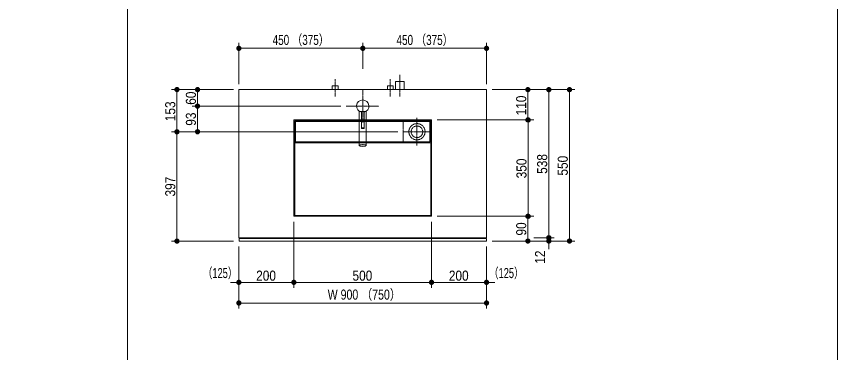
# Model space of a CAD drawing. Units: millimetres, scale not verified. Extents: x -6062 to 6062, y -3045 to 3045.
# Drawn here: x -771 to 2212, y -775 to 446 of the extents above; entities that cross this region are included whole.
import ezdxf
from ezdxf.enums import TextEntityAlignment as Align

# ---------------------------------------------------------------- set-up
doc = ezdxf.new("R2010")
doc.units = ezdxf.units.MM
doc.header["$LTSCALE"] = 20
doc.linetypes.add('CHAIN1', pattern=[8, 5, -1, 1, -1])
doc.linetypes.add('DASHED1', pattern=[1.8, 1.2, -0.6])
for name, color, linetype, lineweight in [('0-0_1図面枠', 7, 'Continuous', 9), ('0-1_5ボウル・キャビネット', 7, 'Continuous', 9), ('0-2_2寸法-1', 7, 'Continuous', 9), ('0-3_0', 7, 'Continuous', 9), ('0-4_2寸法-2', 7, 'Continuous', 9), ('0-5_4給排水', 7, 'Continuous', 9)]:
    doc.layers.add(name, color=color, linetype=linetype, lineweight=lineweight)
doc.styles.add('ＭＳ Ｐゴシック', font='')
doc.styles.get('ＭＳ Ｐゴシック').set_extended_font_data('MS PGothic')

# ---------------------------------------------------------------- blocks, each defined once
blk = doc.blocks.new('グループ-2')
at = {"layer": '0-0_1図面枠'}
blk.add_lwpolyline([(-80000, 55400), (80000, 55400), (80000, -55400), (-80000, -55400)], close=True, dxfattribs=at)
blk = doc.blocks.new('図面枠')
at = {"layer": '0-0_1図面枠'}
blk.add_blockref('グループ-2', (0, 0), dxfattribs=at)
blk = doc.blocks.new('グループ-4')
at = {"layer": '0-0_1図面枠'}
blk.add_line((28400, 41000), (28400, -48600), dxfattribs=at)
blk = doc.blocks.new('_Dot')
at = {"layer": '0-3_0'}
for p, q in [((-10, 0), (-20, 0)), ((9.78, 2), (-9.78, 2)), ((7.99, 6), (-7.99, 6)), ((9.16, -3.98), (-9.16, -3.98)), ((6, -7.98), (-6, -7.98))]:
    blk.add_line(p, q, dxfattribs=at)
for points in [[(10, 0), (9.92, 1.25), (9.69, 2.49), (9.3, 3.68), (8.76, 4.82), (8.09, 5.88), (7.29, 6.85), (6.37, 7.71), (5.36, 8.44), (4.26, 9.05), (3.09, 9.51), (1.87, 9.82), (0.63, 9.98), (-0.63, 9.98), (-1.87, 9.82), (-3.09, 9.51), (-4.26, 9.05), (-5.36, 8.44), (-6.37, 7.71), (-7.29, 6.85), (-8.09, 5.88), (-8.76, 4.82), (-9.3, 3.68), (-9.69, 2.49), (-9.92, 1.25), (-10, 0), (0, 0)], [(-10, 0), (-9.92, -1.25), (-9.69, -2.49), (-9.3, -3.68), (-8.76, -4.82), (-8.09, -5.88), (-7.29, -6.85), (-6.37, -7.71), (-5.36, -8.44), (-4.26, -9.05), (-3.09, -9.51), (-1.87, -9.82), (-0.63, -9.98), (0.63, -9.98), (1.87, -9.82), (3.09, -9.51), (4.26, -9.05), (5.36, -8.44), (6.37, -7.71), (7.29, -6.85), (8.09, -5.88), (8.76, -4.82), (9.3, -3.68), (9.69, -2.49), (9.92, -1.25), (10, 0), (0, 0)]]:
    blk.add_lwpolyline(points, close=True, dxfattribs=at)
blk = doc.blocks.new('グループ-32')
at = {"layer": '0-1_5ボウル・キャビネット', "linetype": 'DASHED1'}
blk.add_line((48440, 1280), (48440, -200), dxfattribs=at)
at = {"layer": '0-1_5ボウル・キャビネット', "linetype": 'CHAIN1'}
for p, q in [((49440, 1540), (49440, -460)), ((50440, 540), (48440, 540))]:
    blk.add_line(p, q, dxfattribs=at)
at = {"layer": '0-1_5ボウル・キャビネット'}
blk.add_line((40560, -260), (50440, -260), dxfattribs=at)
for points in [[(40500, 1400), (50500, 1400), (50500, -5600), (40500, -5600)], [(40560, 1340), (50440, 1340), (50440, -5540), (40560, -5540)], [(40620, 1280), (50380, 1280), (50380, -200), (40620, -200)]]:
    blk.add_lwpolyline(points, close=True, dxfattribs=at)
at = {"layer": '0-1_5ボウル・キャビネット', "linetype": 'DASHED1'}
for radius in [590, 420]:
    blk.add_circle((49440, 540), radius, dxfattribs=at)
blk = doc.blocks.new('グループ-33')
at = {"layer": '0-5_4給排水', "linetype": 'CHAIN1'}
for p, q in [((45500, 3600), (45500, 1200)), ((44300, 2400), (46700, 2400))]:
    blk.add_line(p, q, dxfattribs=at)
at = {"layer": '0-5_4給排水'}
blk.add_line((45724.5, 2010), (45275.5, 2010), dxfattribs=at)
for points in [[(45250, 885.1), (45250, 937), (45250, 988.8), (45250, 1040.7), (45250, 1092.5), (45250, 1144.4), (45250, 1196.2), (45250, 1248.1), (45250, 1299.9), (45250, 1351.8), (45250, 1403.6), (45250, 1455.5), (45250, 1507.3), (45250, 1559.2), (45250, 1611), (45250, 1662.9), (45250, 1714.7), (45250, 1766.6), (45250, 1818.4), (45250, 1870.3), (45250, 1922.1), (45250, 1974), (45250, 2025.8)], [(45400, 1611.2), (45400, 1632), (45400, 1652.8), (45400, 1673.5), (45400, 1694.3), (45400, 1715.1), (45400, 1735.9), (45400, 1756.7), (45400, 1777.5), (45400, 1798.3), (45400, 1819), (45400, 1839.8), (45400, 1860.6), (45400, 1881.4), (45400, 1902.2), (45400, 1923), (45400, 1943.8), (45400, 1964.5), (45400, 1985.3), (45400, 2006.1), (45416.9, 2010), (45437.7, 2010), (45458.5, 2010), (45479.3, 2010), (45500, 2010), (45520.8, 2010), (45541.6, 2010), (45562.4, 2010), (45583.2, 2010), (45600, 2006), (45600, 1985.2), (45600, 1964.5), (45600, 1943.7), (45600, 1922.9), (45600, 1902.1), (45600, 1881.3), (45600, 1860.5), (45600, 1839.7), (45600, 1819), (45600, 1798.2)], [(45600, 1798.2), (45600, 1777.4), (45600, 1756.6), (45600, 1735.8), (45600, 1715), (45600, 1694.2), (45600, 1673.5), (45600, 1652.7), (45600, 1631.9), (45600, 1611.1), (45600, 1590.3), (45600, 1569.5), (45600, 1548.7), (45600, 1528), (45600, 1507.2), (45600, 1486.4), (45600, 1465.6), (45600, 1444.8), (45600, 1424), (45600, 1403.2), (45600, 1382.5), (45600, 1361.7), (45600, 1340.9), (45600, 1320.1), (45600, 1299.3), (45600, 1278.5), (45600, 1257.7), (45600, 1237), (45600, 1216.2), (45600, 1195.4), (45600, 1174.6), (45600, 1153.8), (45600, 1133), (45600, 1112.2), (45600, 1091.5), (45600, 1070.7), (45600, 1049.9), (45600, 1029.1), (45600, 1008.3), (45600, 987.5)], [(45750, 2025.8), (45750, 1974), (45750, 1922.1), (45750, 1870.3), (45750, 1818.4), (45750, 1766.6), (45750, 1714.7), (45750, 1662.9), (45750, 1611), (45750, 1559.2), (45750, 1507.3), (45750, 1455.5), (45750, 1403.6), (45750, 1351.8), (45750, 1299.9), (45750, 1248.1), (45750, 1196.2), (45750, 1144.4), (45750, 1092.5), (45750, 1040.7), (45750, 988.8), (45750, 937), (45750, 885.1), (45750, 833.3), (45750, 781.4), (45750, 729.6), (45750, 677.7), (45750, 625.9), (45750, 574), (45750, 522.2), (45750, 470.3), (45750, 418.5), (45750, 366.6), (45750, 314.8), (45750, 262.9), (45750, 211.1), (45750, 159.2), (45750, 107.4), (45750, 55.5), (45750, 3.7)], [(45400, 800.5), (45400, 821.3), (45400, 842.1), (45400, 862.9), (45400, 883.7), (45400, 904.5), (45400, 925.2), (45400, 946), (45400, 966.8), (45400, 987.6), (45400, 1008.4), (45400, 1029.2), (45400, 1050), (45400, 1070.8), (45400, 1091.5), (45400, 1112.3), (45400, 1133.1), (45400, 1153.9), (45400, 1174.7), (45400, 1195.5), (45400, 1216.3), (45400, 1237), (45400, 1257.8), (45400, 1278.6), (45400, 1299.4), (45400, 1320.2), (45400, 1341), (45400, 1361.8), (45400, 1382.5), (45400, 1403.3), (45400, 1424.1), (45400, 1444.9), (45400, 1465.7), (45400, 1486.5), (45400, 1507.3), (45400, 1528), (45400, 1548.8), (45400, 1569.6), (45400, 1590.4), (45400, 1611.2)], [(45750, 3.7), (45750, -48.2), (45750, -100), (45750, -151.9), (45750, -203.7), (45750, -255.6), (45750, -307.4), (45750, -359.3), (45750, -411.1), (45750, -463), (45676.5, -508.5), (45500, -527.3), (45323.5, -508.5), (45250, -463), (45250, -411.1), (45250, -359.3), (45250, -307.4), (45250, -255.6), (45250, -203.7), (45250, -151.9), (45250, -100), (45250, -48.2), (45250, 3.7), (45250, 55.5), (45250, 107.4), (45250, 159.2), (45250, 211.1), (45250, 262.9), (45250, 314.8), (45250, 366.6), (45250, 418.5), (45250, 470.3), (45250, 522.2), (45250, 574), (45250, 625.9), (45250, 677.7), (45250, 729.6), (45250, 781.4), (45250, 833.3), (45250, 885.1)], [(45600, 987.5), (45600, 966.7), (45600, 946), (45600, 925.2), (45600, 904.4), (45600, 883.6), (45600, 862.8), (45600, 842), (45600, 821.2), (45600, 800.5), (45570.6, 782.2), (45499.9, 774.7), (45429.2, 782.2), (45400, 800.5), (45400, 800.5), (45400.1, 801.6), (45400.3, 802.6), (45400.7, 803.6), (45401.2, 804.6), (45401.9, 805.6), (45402.7, 806.6), (45403.7, 807.6), (45404.8, 808.5), (45406.1, 809.5), (45407.5, 810.4), (45409.1, 811.3), (45410.9, 812.3), (45412.7, 813.2), (45414.8, 814.1), (45416.9, 814.9), (45419.1, 815.8), (45421.5, 816.6), (45424, 817.4), (45426.6, 818.1), (45429.2, 818.8), (45432, 819.5), (45435, 820.2), (45438, 820.9), (45441.1, 821.5), (45444.4, 822)], [(45444.4, 822), (45447.7, 822.6), (45451.2, 823.1), (45454.7, 823.6), (45458.2, 824.1), (45461.8, 824.5), (45465.5, 824.8), (45469.1, 825.2), (45472.9, 825.5), (45476.6, 825.7), (45480.4, 825.9), (45484.2, 826.1), (45488.1, 826.2), (45492, 826.3), (45496, 826.4), (45500, 826.4), (45504, 826.4), (45508, 826.3), (45511.9, 826.2), (45515.8, 826.1), (45519.6, 825.9), (45523.4, 825.7), (45527.1, 825.5), (45530.9, 825.2), (45534.5, 824.8), (45538.2, 824.5), (45541.8, 824.1), (45545.3, 823.6), (45548.8, 823.1), (45552.3, 822.6), (45555.6, 822), (45558.9, 821.5), (45562, 820.9), (45565, 820.2), (45568, 819.5), (45570.8, 818.8), (45573.4, 818.1), (45576, 817.4), (45578.5, 816.6), (45580.9, 815.8)], [(45580.9, 815.8), (45583.1, 814.9), (45585.2, 814.1), (45587.3, 813.2), (45589.1, 812.3), (45590.9, 811.3), (45592.5, 810.4), (45593.9, 809.5), (45595.2, 808.5), (45596.3, 807.6), (45597.3, 806.6), (45598.1, 805.6), (45598.8, 804.6), (45599.3, 803.6), (45599.7, 802.6), (45599.9, 801.6), (45600, 800.5), (45600, 800.5)], [(45250, -462.6), (45250.2, -460), (45250.8, -457.5), (45251.7, -454.9), (45253, -452.4), (45254.7, -450), (45256.8, -447.5), (45259.2, -445.1), (45262.1, -442.7), (45265.3, -440.3), (45268.8, -437.9), (45272.8, -435.6), (45277.1, -433.3), (45281.8, -431), (45286.9, -428.8), (45292.3, -426.6), (45297.9, -424.5), (45303.8, -422.5), (45309.9, -420.5), (45316.4, -418.7), (45323.1, -416.8), (45330.1, -415.1), (45337.4, -413.4), (45344.9, -411.8), (45352.8, -410.3), (45360.9, -408.9), (45369.3, -407.5), (45377.9, -406.2), (45386.7, -404.9), (45395.6, -403.8), (45404.6, -402.8), (45413.7, -401.9), (45422.8, -401), (45432.1, -400.3), (45441.5, -399.7), (45451, -399.1), (45460.6, -398.7), (45470.3, -398.4), (45480.1, -398.1), (45490, -398)], [(45490, -398), (45500, -397.9), (45510, -398), (45519.9, -398.1), (45529.7, -398.4), (45539.4, -398.7), (45549, -399.1), (45558.5, -399.7), (45567.9, -400.3), (45577.2, -401), (45586.3, -401.9), (45595.4, -402.8), (45604.4, -403.8), (45613.3, -404.9), (45622.1, -406.2), (45630.7, -407.5), (45639.1, -408.9), (45647.2, -410.3), (45655.1, -411.8), (45662.6, -413.4), (45669.9, -415.1), (45676.9, -416.8), (45683.6, -418.7), (45690.1, -420.5), (45696.2, -422.5), (45702.1, -424.5), (45707.7, -426.6), (45713.1, -428.8), (45718.2, -431), (45722.9, -433.3), (45727.2, -435.6), (45731.2, -437.9), (45734.7, -440.3), (45737.9, -442.7), (45740.8, -445.1), (45743.2, -447.5), (45745.3, -450), (45747, -452.4), (45748.3, -454.9), (45749.2, -457.5)], [(45749.2, -457.5), (45749.8, -460), (45750, -462.6), (45750, -462.6)]]:
    blk.add_lwpolyline(points, dxfattribs=at)
blk.add_arc((45500, 2400), 450, 282.83959, 257.16469, dxfattribs=at)
blk = doc.blocks.new('グループ-41')
at = {"layer": '0-5_4給排水', "linetype": 'CHAIN1'}
blk.add_line((48200, 3100), (48200, 4700), dxfattribs=at)
at = {"layer": '0-5_4給排水'}
blk.add_lwpolyline([(47880, 3600), (47880, 4200), (48520, 4200), (48520, 3600)], dxfattribs=at)
blk = doc.blocks.new('止水栓_平面_W100')
at = {"layer": '0-5_4給排水', "linetype": 'CHAIN1'}
for p, q in [((-2000, -500), (-2000, 780)), ((2000, -500), (2000, 780))]:
    blk.add_line(p, q, dxfattribs=at)
at = {"layer": '0-5_4給排水'}
for points in [[(-2210, 0), (-2210, 280), (-1790, 280), (-1790, 0)], [(1790, 0), (1790, 280), (2210, 280), (2210, 0)]]:
    blk.add_lwpolyline(points, dxfattribs=at)

msp = doc.modelspace()

# ---------------------------------------------------------------- linework, layer by layer
at = {"layer": '0-1_5ボウル・キャビネット'}
for points in [[(37.5, 180), (937.5, 180), (937.5, -358), (37.5, -358)], [(38.5, -361), (936.5, -361), (936.5, -370), (38.5, -370)]]:
    msp.add_lwpolyline(points, close=True, dxfattribs=at)
at = {"layer": '0-2_2寸法-1'}
for p, q in [((37.5, 200), (37.5, 350)), ((472.49, 330), (52.51, 330)), ((487.5, 255), (487.5, 350)), ((487.5, 255), (487.5, 350)), ((502.51, 330), (922.49, 330)), ((937.5, 200), (937.5, 350)), ((-132.5, 180), (-207.5, 180)), ((17.5, 180), (-132.5, 180)), ((957.5, 180), (1107.5, 180)), ((1108.5, 180), (1183.5, 180)), ((1183.5, 180), (1258.5, 180)), ((-187.5, 42.01), (-187.5, 164.99)), ((-112.5, 135.01), (-112.5, 164.99)), ((1087.5, 85.01), (1087.5, 164.99)), ((1163.5, -342.99), (1163.5, 164.99)), ((1238.5, -354.99), (1238.5, 164.99)), ((407.5, 120), (-132.5, 120)), ((407.5, 120), (-132.5, 120)), ((-112.5, 104.99), (-112.5, 42.01)), ((757.5, 70), (1108.5, 70)), ((957.5, 70), (1107.5, 70)), ((1088.5, 54.99), (1088.5, -264.99)), ((-132.5, 27), (-207.5, 27)), ((-132.5, 27), (-207.5, 27)), ((-187.5, 11.99), (-187.5, -354.99)), ((614.5, 27), (-132.5, 27)), ((757.5, -280), (1108.5, -280)), ((957.5, -280), (1107.5, -280)), ((1087.5, -295.01), (1087.5, -354.99)), ((237.5, -300), (237.5, -540)), ((737.5, -300), (737.5, -540)), ((17.5, -370), (-207.5, -370)), ((957.5, -370), (1107.5, -370)), ((1108.5, -358), (1183.5, -358)), ((1183.5, -370), (1258.5, -370)), ((37.5, -390), (37.5, -540)), ((237.5, -390), (237.5, -540)), ((737.5, -390), (737.5, -540)), ((937.5, -390), (937.5, -540)), ((222.49, -520), (52.51, -520)), ((722.49, -520), (252.51, -520)), ((752.51, -520), (922.49, -520)), ((37.5, -540), (37.5, -615)), ((937.5, -540), (937.5, -615)), ((922.49, -595), (52.51, -595))]:
    msp.add_line(p, q, dxfattribs=at)
at = {"layer": '0-4_2寸法-2'}
for p, q in [((1163.5, -342.99), (1163.5, -327.99)), ((1107.5, -370), (1183.5, -370)), ((1108.5, -358), (1183.5, -358)), ((1163.5, -358), (1163.5, -370)), ((1163.5, -385.01), (1163.5, -400.01)), ((37.5, -390), (37.5, -540)), ((237.5, -390), (237.5, -540)), ((737.5, -390), (737.5, -540)), ((937.5, -390), (937.5, -540)), ((22.49, -520), (7.49, -520)), ((237.5, -520), (37.5, -520)), ((252.51, -520), (267.51, -520)), ((722.49, -520), (707.49, -520)), ((737.5, -520), (937.5, -520)), ((952.51, -520), (967.51, -520))]:
    msp.add_line(p, q, dxfattribs=at)

# ---------------------------------------------------------------- block references
at = {"layer": '0-0_1図面枠', "xscale": 0.05, "yscale": 0.05}
for name in ['図面枠', 'グループ-4']:
    msp.add_blockref(name, (-1787.5, 0), dxfattribs=at)
at = {"layer": '0-1_5ボウル・キャビネット', "xscale": 0.05, "yscale": 0.05}
msp.add_blockref('グループ-32', (-1787.5, 0), dxfattribs=at)
at = {"layer": '0-2_2寸法-1', "xscale": 0.7503418, "yscale": 0.7503418}
for p, rotation in [((37.5, 330), 180), ((487.5, 330), 180), ((-187.5, 180), 90), ((-112.5, 180), 90), ((1087.5, 180), 90), ((1163.5, 180), 90), ((1238.5, 180), 90), ((-112.5, 120), 270), ((-112.5, 120), 90), ((1087.5, 70), 270), ((1088.5, 70), 90), ((-187.5, 27), 270), ((-187.5, 27), 90), ((-112.5, 27), 270), ((1088.5, -280), 270), ((1087.5, -280), 90), ((-187.5, -370), 270), ((1087.5, -370), 270), ((1163.5, -358), 270), ((1238.5, -370), 270), ((37.5, -520), 180), ((237.5, -520), 180), ((737.5, -520), 180), ((37.5, -595), 180)]:
    msp.add_blockref('_Dot', p, dxfattribs=dict(at, rotation=rotation))
for p in [(487.5, 330), (937.5, 330), (237.5, -520), (737.5, -520), (937.5, -520), (937.5, -595)]:
    msp.add_blockref('_Dot', p, dxfattribs=at)
at = {"layer": '0-4_2寸法-2', "xscale": 0.7503418, "yscale": 0.7503418}
for p, rotation in [((1163.5, -358), 270), ((1163.5, -370), 90), ((237.5, -520), 180), ((937.5, -520), 180)]:
    msp.add_blockref('_Dot', p, dxfattribs=dict(at, rotation=rotation))
for p in [(37.5, -520), (737.5, -520)]:
    msp.add_blockref('_Dot', p, dxfattribs=at)
at = {"layer": '0-5_4給排水', "xscale": 0.05, "yscale": 0.05}
for name, p in [('止水栓_平面_W100', (487.5, 180)), ('グループ-41', (-1787.5, 0)), ('グループ-33', (-1787.5, 0))]:
    msp.add_blockref(name, p, dxfattribs=at)

# ---------------------------------------------------------------- texts
at = {"layer": '0-2_2寸法-1', "style": 'ＭＳ Ｐゴシック'}
for s, height, width, p in [('450 （375）', 36.66, 0.75, (160.29, 331.19)), ('450 （375）', 36.66, 0.75, (610.29, 331.19)), ('200', 36.66, 0.9, (100.22, -524.96)), ('500', 36.66, 0.9, (450.22, -524.96)), ('200', 36.66, 0.9, (800.22, -524.96)), ('W 900 （750）', 36.69, 0.8, (360.23, -593.81))]:
    msp.add_text(s, height=height, dxfattribs=dict(at, width=width)).set_placement(p, align=Align.BOTTOM_LEFT)
at = {"layer": '0-2_2寸法-1', "style": 'ＭＳ Ｐゴシック', "width": 0.9}
for s, p in [('60', (-107.54, 124.92)), ('110', (1092.46, 86.39)), ('153', (-182.54, 65.28)), ('93', (-107.44, 48.81)), ('538', (1168.56, -125.99)), ('350', (1093.46, -142.28)), ('550', (1243.46, -132.28)), ('397', (-182.44, -208.1)), ('90', (1092.46, -350.08))]:
    msp.add_text(s, height=36.66, rotation=90, dxfattribs=at).set_placement(p, align=Align.BOTTOM_LEFT)
at = {"layer": '0-4_2寸法-2', "style": 'ＭＳ Ｐゴシック', "width": 0.9}
msp.add_text('12', height=36.66, rotation=90, dxfattribs=at).set_placement((1161.02, -452.54), align=Align.BOTTOM_LEFT)
at = {"layer": '0-4_2寸法-2', "style": 'ＭＳ Ｐゴシック', "width": 0.7}
for p in [(-93.57, -515.51), (946, -515.51)]:
    msp.add_text('（125）', height=36.66, dxfattribs=at).set_placement(p, align=Align.BOTTOM_LEFT)

doc.saveas('drawing.dxf')
